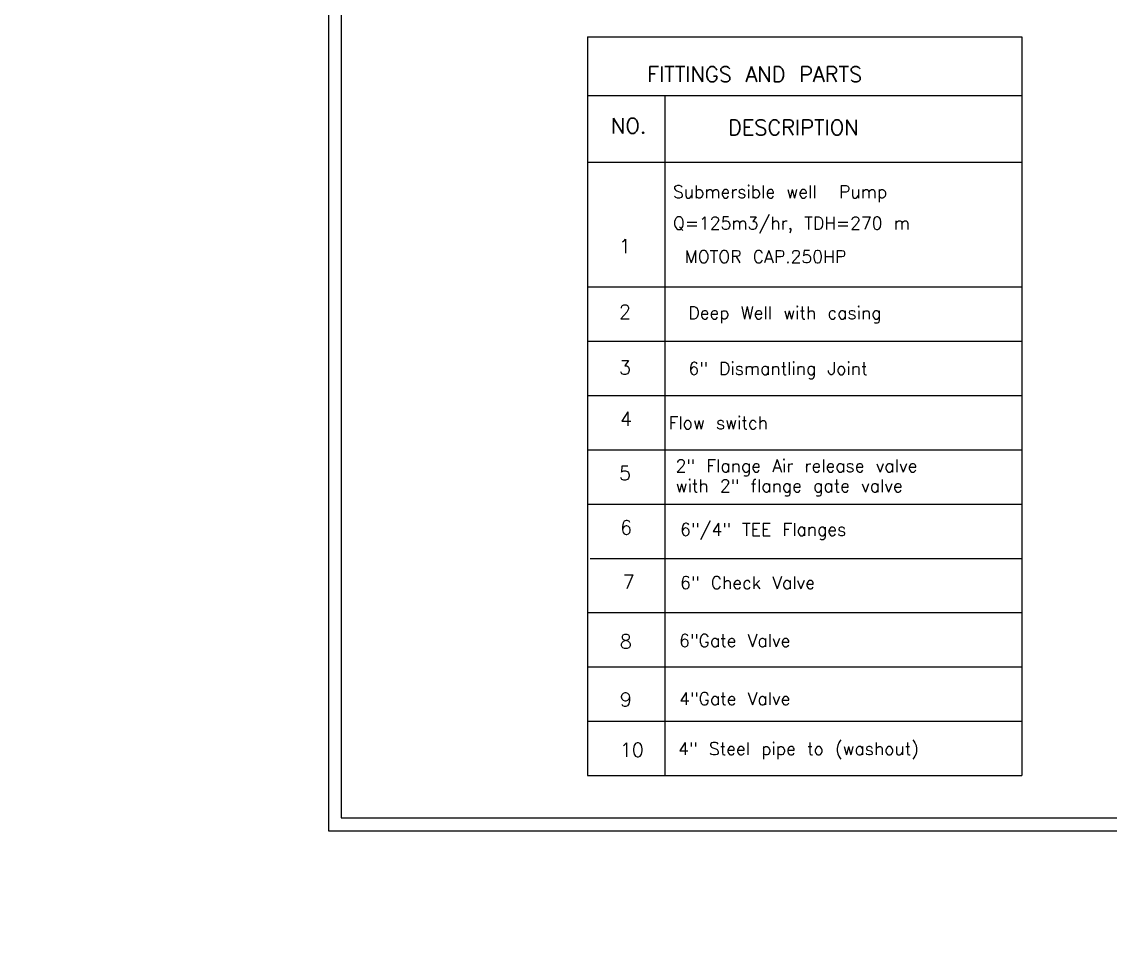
# Model space of a CAD drawing. Header units: inches. Extents: x 191440 to 383551, y 141400 to 284946.
# Drawn here: x 191663.02 to 191688.48, y 141525.45 to 141547.02 of the extents above; entities that cross this region are included whole.
import ezdxf

# ---------------------------------------------------------------- set-up
doc = ezdxf.new("R2010")
doc.units = ezdxf.units.IN
doc.header["$MEASUREMENT"] = 0
doc.layers.add('Sanitary', color=6, linetype='Continuous')
doc.layers.add('VP', color=7, linetype='Continuous')
doc.layers.add('WB-SJ3-M-SECTA - P-TW', color=7, linetype='Continuous', lineweight=35)
doc.styles.add('ROMANS', font='romans', dxfattribs={"height": 1})
doc.styles.get("Standard").update_dxf_attribs({"font": 'txt.shx', "height": 0.2})
doc.dimstyles.new('osama', dxfattribs={"dimtxt": 50, "dimasz": 45, "dimexe": 0.18, "dimexo": 0.0625, "dimgap": 0.2, "dimtad": 0, "dimdec": 0, "dimzin": 0, "dimdsep": 46, "dimtxsty": 'ROMANS', "dimcen": 0, "dimse1": 1, "dimse2": 1, "dimclrd": 3, "dimclre": 3, "dimclrt": 5, "dimadec": 0, "dimazin": 0, "dimtfac": 0.6, "dimtdec": 0, "dimtmove": 2, "dimatfit": 3, "dimfxl": 1, "dimtolj": 1, "dimtzin": 0, "dimarcsym": 0})

msp = doc.modelspace()

# ---------------------------------------------------------------- linework, layer by layer
for p, q in [((191676.2534, 141546.66686), (191686.41007, 141546.66773)), ((191676.2534, 141546.66686), (191676.2534, 141529.4002)), ((191686.41007, 141546.66773), (191686.41007, 141529.4002)), ((191676.2534, 141545.29371), (191686.41007, 141545.29371)), ((191678.05845, 141545.29371), (191678.05845, 141529.4002)), ((191676.2534, 141543.73987), (191686.41007, 141543.73987)), ((191676.2534, 141541.31971), (191676.2534, 141529.4002)), ((191676.2534, 141540.81983), (191686.41007, 141540.81983)), ((191676.2661, 141539.55098), (191686.41007, 141539.55098)), ((191676.2534, 141538.28213), (191686.41007, 141538.28213)), ((191676.2534, 141537.01328), (191686.41007, 141537.01328)), ((191676.2534, 141535.74444), (191686.41007, 141535.74444)), ((191676.31689, 141534.47559), (191686.41007, 141534.47559)), ((191676.2534, 141533.20674), (191686.41007, 141533.20674)), ((191676.2534, 141531.93789), (191686.41007, 141531.93789)), ((191676.2534, 141530.66905), (191686.41007, 141530.66905)), ((191676.2534, 141529.4002), (191686.41007, 141529.4002))]:
    msp.add_line(p, q)
msp.add_lwpolyline([(191727.69337, 141567.60726), (191670.19337, 141567.60726), (191670.19337, 141528.10726), (191727.69337, 141528.10726), (191727.69337, 141567.60726)])
msp.add_lwpolyline([(191727.39337, 141567.30726), (191670.49337, 141567.30726), (191670.49337, 141528.40726), (191727.39337, 141528.40726)], close=True)

# ---------------------------------------------------------------- texts
at = {"layer": 'VP', "insert": (191916.24086, 141534.11097), "char_height": 0.4, "attachment_point": 8}
msp.add_mtext_dynamic_manual_height_columns('\\P ', width=506.4403967, gutter_width=1, heights=[0], dxfattribs=at)
at = {"layer": 'WB-SJ3-M-SECTA - P-TW'}
for s, height, p in [('FITTINGS AND PARTS ', 0.35802, (191677.6499, 141545.61343)), ('NO.', 0.35802, (191676.80043, 141544.41156)), ('DESCRIPTION ', 0.35802, (191679.53977, 141544.37087)), ('Submersible well  Pump ', 0.29484, (191678.25167, 141542.89951)), ('Q=125m3/hr, TDH=270 m ', 0.29484, (191678.25167, 141542.16706)), ('1', 0.3276, (191676.98828, 141541.60759)), (' MOTOR CAP.250HP', 0.29484, (191678.26455, 141541.38172)), ('2', 0.3276, (191676.98828, 141540.07695)), ('Deep Well with casing ', 0.29484, (191678.61118, 141540.06957)), ('3', 0.3276, (191676.98828, 141538.77413)), ('6" Dismantling Joint', 0.29484, (191678.61118, 141538.76675)), ('4', 0.3276, (191677.01367, 141537.57266)), ('Flow switch ', 0.29484, (191678.14823, 141537.49845)), ('5', 0.3276, (191676.98828, 141536.30381)), ('2" Flange Air release valve ', 0.29484, (191678.31388, 141536.4918)), ('with 2" flange gate valve', 0.29484, (191678.31388, 141536.02432)), ('6', 0.3276, (191677.01367, 141535.03496)), ('6"/4" TEE Flanges ', 0.29484, (191678.41619, 141535.00499)), ('7', 0.3276, (191677.07715, 141533.76612)), ('6" Check Valve', 0.29484, (191678.41619, 141533.75924)), ('8', 0.3276, (191677.00815, 141532.36884)), ('6"Gate Valve ', 0.29484, (191678.39511, 141532.4041)), ('9', 0.3276, (191677.00815, 141531.01222)), ('4"Gate Valve ', 0.29484, (191678.39511, 141531.04748)), ('10', 0.3276, (191677.00815, 141529.83114)), ('4" Steel pipe to (washout)', 0.29484, (191678.37357, 141529.87844))]:
    msp.add_text(s, height=height, dxfattribs=at).set_placement(p)

# ---------------------------------------------------------------- leaders
at = {"layer": 'Sanitary', "ltscale": 0.5}
msp.add_leader([(191679.58377, 141509.90401, -678.405), (191680.03208, 141510.20539, -678.405), (191680.49418, 141510.15354, -678.405)], dimstyle='osama', override={"dimasz": 100, "dimgap": 0.09}, dxfattribs=at)

doc.saveas('drawing.dxf')
